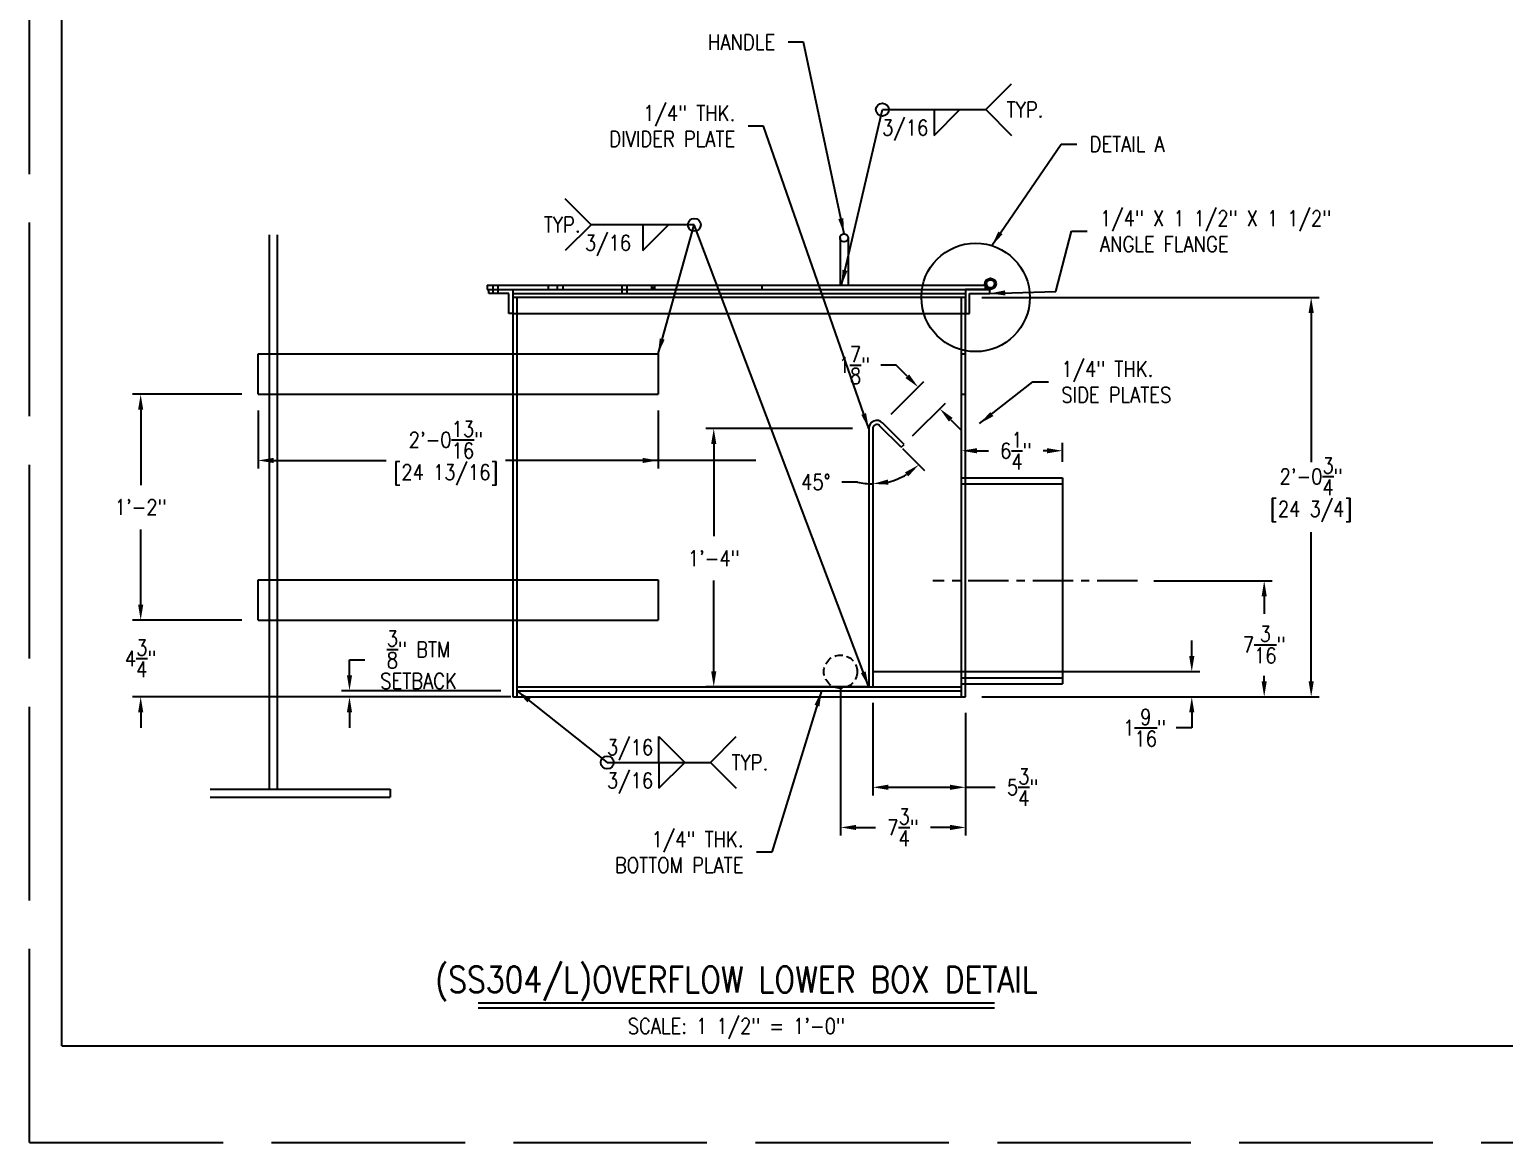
# Model space of a CAD drawing. Extents: x -36 to 1116, y 36 to 900.
# Drawn here: x -36 to 512, y 36 to 450 of the extents above; entities that cross this region are included whole.
import ezdxf
from ezdxf.enums import TextEntityAlignment as Align

# ---------------------------------------------------------------- set-up
doc = ezdxf.new("R2010")
doc.units = 0
doc.header["$LTSCALE"] = 12
doc.header["$MEASUREMENT"] = 0
doc.header["$PDMODE"] = 33
doc.header["$PDSIZE"] = -0.5
for name, pattern in [('AM_ISO02W050', [7.5, 6, -1.5]), ('CENTER', [2, 1.25, -0.25, 0.25, -0.25]), ('HIDDEN2', [0.1875, 0.125, -0.0625])]:
    doc.linetypes.add(name, pattern=pattern)
doc.layers.get('0').update_dxf_attribs({"linetype": 'CONTINUOUS'})
doc.layers.get('Defpoints').update_dxf_attribs({"linetype": 'CONTINUOUS'})
for name, color, linetype in [('1.25x1.25x.25', 34, 'CONTINUOUS'), ('10 PIPE', 7, 'CONTINUOUS'), ('12 PIPE', 7, 'CONTINUOUS'), ('6X20', 3, 'CONTINUOUS'), ('CENTER', 6, 'CENTER'), ('COVER', 3, 'CONTINUOUS'), ('DIM', 1, 'CONTINUOUS'), ('HANDLE', 2, 'CONTINUOUS'), ('SHELL', 40, 'CONTINUOUS')]:
    doc.layers.add(name, color=color, linetype=linetype)
doc.styles.add('ROMANS', font='ROMANS.shx', dxfattribs={"width": 0.85, "height": 5.76})
doc.styles.get("Standard").update_dxf_attribs({"font": 'sanss___.ttf'})
doc.dimstyles.get("Standard").update_dxf_attribs({"dimtxt": 0.18, "dimasz": 0.18, "dimexe": 0.18, "dimexo": 0.0625, "dimgap": 0.09, "dimtad": 0, "dimtih": 1, "dimtoh": 1, "dimdec": 4, "dimzin": 0, "dimdsep": 46, "dimtxsty": 'Standard', "dimcen": 0.09, "dimadec": 0, "dimazin": 0, "dimtfac": 1, "dimtdec": 4, "dimtofl": 0, "dimtmove": 0, "dimatfit": 3, "dimfxl": 1, "dimtolj": 1, "dimtzin": 0, "dimarcsym": 0})

# ---------------------------------------------------------------- blocks, each defined once
blk = doc.blocks.new('*D176')
at = {"layer": 'Defpoints', "color": 0, "transparency": 16777216}
for p in [(49.02, 314.18), (197.79, 314.18), (197.79, 289.57)]:
    blk.add_point(p, dxfattribs=at)
at = {"layer": 'DIM', "color": 0, "lineweight": -2, "transparency": 16777216}
for p, q in [((49.02, 308.18), (49.02, 286.57)), ((197.79, 308.18), (197.79, 286.57)), ((54.78, 289.57), (96.73, 289.57)), ((192.03, 289.57), (141.08, 289.57))]:
    blk.add_line(p, q, dxfattribs=at)
at = {"layer": 'DIM', "color": 0, "transparency": 16777216}
for points in [[(54.78, 290.53), (54.78, 288.61), (49.02, 289.57)], [(192.03, 290.53), (192.03, 288.61), (197.79, 289.57)]]:
    blk.add_solid(points, dxfattribs=at)
at = {"layer": 'DIM', "color": 0, "transparency": 16777216, "char_height": 5.76, "attachment_point": 5, "style": 'ROMANS'}
for s, insert in [('\\A1;2\'-0{\\H1x;\\S13/16;}"', (118.9, 297.25)), ('\\A1;[24 13/16]', (118.9, 284.22))]:
    blk.add_mtext(s, dxfattribs=dict(at, insert=insert))
blk = doc.blocks.new('*D179')
at = {"layer": 'Defpoints', "color": 0, "transparency": 16777216}
for p in [(5.36, 230.18), (49.02, 230.18), (149.03, 201.68)]:
    blk.add_point(p, dxfattribs=at)
at = {"layer": 'DIM', "color": 0, "lineweight": -2, "transparency": 16777216}
for p, q in [((5.36, 235.94), (5.36, 241.7)), ((43.02, 230.18), (2.36, 230.18)), ((143.03, 201.68), (2.36, 201.68)), ((5.36, 195.92), (5.36, 190.16))]:
    blk.add_line(p, q, dxfattribs=at)
at = {"layer": 'DIM', "color": 0, "transparency": 16777216}
for points in [[(4.4, 235.94), (6.32, 235.94), (5.36, 230.18)], [(4.4, 195.92), (6.32, 195.92), (5.36, 201.68)]]:
    blk.add_solid(points, dxfattribs=at)
at = {"layer": 'DIM', "color": 0, "transparency": 16777216, "insert": (5.36, 215.93), "char_height": 5.76, "attachment_point": 5, "style": 'ROMANS'}
blk.add_mtext('\\A1;4{\\H1x;\\S3/4;}"', dxfattribs=at)
blk = doc.blocks.new('*D180')
at = {"layer": 'Defpoints', "color": 0, "transparency": 16777216}
for p in [(5.36, 314.18), (49.02, 314.18), (49.02, 230.18)]:
    blk.add_point(p, dxfattribs=at)
at = {"layer": 'DIM', "color": 0, "lineweight": -2, "transparency": 16777216}
for p, q in [((43.02, 314.18), (2.36, 314.18)), ((5.36, 308.42), (5.36, 280.4)), ((5.36, 235.94), (5.36, 263.95)), ((43.02, 230.18), (2.36, 230.18))]:
    blk.add_line(p, q, dxfattribs=at)
at = {"layer": 'DIM', "color": 0, "transparency": 16777216}
for points in [[(4.4, 308.42), (6.32, 308.42), (5.36, 314.18)], [(4.4, 235.94), (6.32, 235.94), (5.36, 230.18)]]:
    blk.add_solid(points, dxfattribs=at)
at = {"layer": 'DIM', "color": 0, "transparency": 16777216, "insert": (5.36, 272.18), "char_height": 5.76, "attachment_point": 5, "style": 'ROMANS'}
blk.add_mtext('\\A1;1\'-2"', dxfattribs=at)
blk = doc.blocks.new('*D186')
at = {"layer": 'Defpoints', "color": 0, "transparency": 16777216}
for p in [(376.17, 244.82), (423.25, 244.82), (312.17, 201.68)]:
    blk.add_point(p, dxfattribs=at)
at = {"layer": 'DIM', "color": 0, "lineweight": -2, "transparency": 16777216}
for p, q in [((382.17, 244.82), (426.25, 244.82)), ((423.25, 239.06), (423.25, 232.58)), ((423.25, 207.44), (423.25, 209.54)), ((318.17, 201.68), (426.25, 201.68))]:
    blk.add_line(p, q, dxfattribs=at)
at = {"layer": 'DIM', "color": 0, "transparency": 16777216}
for points in [[(422.29, 239.06), (424.21, 239.06), (423.25, 244.82)], [(422.29, 207.44), (424.21, 207.44), (423.25, 201.68)]]:
    blk.add_solid(points, dxfattribs=at)
at = {"layer": 'DIM', "color": 0, "transparency": 16777216, "insert": (423.25, 221.06), "char_height": 5.76, "attachment_point": 5, "style": 'ROMANS'}
blk.add_mtext('\\A1;7{\\H1x;\\S3/16;}"', dxfattribs=at)
blk = doc.blocks.new('*D187')
at = {"layer": 'Defpoints', "color": 0, "transparency": 16777216}
for p in [(277.67, 205.43), (312.17, 201.68), (277.67, 168.06)]:
    blk.add_point(p, dxfattribs=at)
at = {"layer": 'DIM', "color": 0, "lineweight": -2, "transparency": 16777216}
for p, q in [((277.67, 199.43), (277.67, 165.06)), ((312.17, 195.68), (312.17, 165.06)), ((283.43, 168.06), (306.41, 168.06)), ((312.17, 168.06), (323.16, 168.06))]:
    blk.add_line(p, q, dxfattribs=at)
at = {"layer": 'DIM', "color": 0, "transparency": 16777216}
for points in [[(283.43, 169.02), (283.43, 167.1), (277.67, 168.06)], [(306.41, 169.02), (306.41, 167.1), (312.17, 168.06)]]:
    blk.add_solid(points, dxfattribs=at)
at = {"layer": 'DIM', "color": 0, "transparency": 16777216, "insert": (333.44, 168.06), "char_height": 5.76, "attachment_point": 5, "style": 'ROMANS'}
blk.add_mtext('\\A1;5{\\H1x;\\S3/4;}"', dxfattribs=at)
blk = doc.blocks.new('*D188')
at = {"layer": 'Defpoints', "color": 0, "transparency": 16777216}
for p in [(265.67, 211.05), (312.17, 201.68), (265.67, 153.13)]:
    blk.add_point(p, dxfattribs=at)
at = {"layer": 'DIM', "color": 0, "lineweight": -2, "transparency": 16777216}
for p, q in [((265.67, 205.05), (265.67, 150.13)), ((312.17, 195.68), (312.17, 150.13)), ((271.43, 153.13), (278.64, 153.13)), ((306.41, 153.13), (299.19, 153.13))]:
    blk.add_line(p, q, dxfattribs=at)
at = {"layer": 'DIM', "color": 0, "transparency": 16777216}
for points in [[(271.43, 154.09), (271.43, 152.17), (265.67, 153.13)], [(306.41, 154.09), (306.41, 152.17), (312.17, 153.13)]]:
    blk.add_solid(points, dxfattribs=at)
at = {"layer": 'DIM', "color": 0, "transparency": 16777216, "insert": (288.92, 153.13), "char_height": 5.76, "attachment_point": 5, "style": 'ROMANS'}
blk.add_mtext('\\A1;7{\\H1x;\\S3/4;}"', dxfattribs=at)
blk = doc.blocks.new('*D189')
at = {"layer": 'Defpoints', "color": 0, "transparency": 16777216}
for p in [(312.17, 350.18), (312.17, 201.68), (440.73, 201.68)]:
    blk.add_point(p, dxfattribs=at)
at = {"layer": 'DIM', "color": 0, "lineweight": -2, "transparency": 16777216}
for p, q in [((318.17, 350.18), (443.73, 350.18)), ((440.73, 344.42), (440.73, 288.95)), ((440.73, 207.44), (440.73, 262.9)), ((318.17, 201.68), (443.73, 201.68))]:
    blk.add_line(p, q, dxfattribs=at)
at = {"layer": 'DIM', "color": 0, "transparency": 16777216}
for points in [[(439.77, 344.42), (441.69, 344.42), (440.73, 350.18)], [(439.77, 207.44), (441.69, 207.44), (440.73, 201.68)]]:
    blk.add_solid(points, dxfattribs=at)
at = {"layer": 'DIM', "color": 0, "transparency": 16777216, "char_height": 5.76, "attachment_point": 5, "style": 'ROMANS'}
for s, insert in [('\\A1;2\'-0{\\H1x;\\S3/4;}"', (440.73, 283.61)), ('\\A1;[24 3/4]', (440.73, 270.58))]:
    blk.add_mtext(s, dxfattribs=dict(at, insert=insert))
blk = doc.blocks.new('*D192')
at = {"layer": 'Defpoints', "color": 0, "transparency": 16777216}
for p in [(83.03, 203.93), (145.29, 203.93), (143.79, 201.68)]:
    blk.add_point(p, dxfattribs=at)
at = {"layer": 'DIM', "color": 0, "lineweight": -2, "transparency": 16777216}
for p, q in [((83.03, 209.69), (83.03, 215.45)), ((83.03, 215.45), (88.79, 215.45)), ((139.29, 203.93), (80.03, 203.93)), ((137.79, 201.68), (80.03, 201.68)), ((83.03, 195.92), (83.03, 190.16))]:
    blk.add_line(p, q, dxfattribs=at)
at = {"layer": 'DIM', "color": 0, "transparency": 16777216}
for points in [[(82.07, 209.69), (83.99, 209.69), (83.03, 203.93)], [(82.07, 195.92), (83.99, 195.92), (83.03, 201.68)]]:
    blk.add_solid(points, dxfattribs=at)
at = {"layer": 'DIM', "color": 0, "transparency": 16777216, "insert": (108.74, 215.45), "char_height": 5.76, "attachment_point": 5, "style": 'ROMANS'}
blk.add_mtext('\\A1;{\\H1x;\\S3/8;}" BTM\\PSETBACK', dxfattribs=at)
blk = doc.blocks.new('*D193')
at = {"layer": 'Defpoints', "color": 0, "transparency": 16777216}
for p in [(280.23, 302.49), (277.67, 301.43), (284.47, 298.24), (289.77, 284.09), (277.67, 205.43)]:
    blk.add_point(p, dxfattribs=at)
at = {"layer": 'DIM', "color": 0, "lineweight": -2, "transparency": 16777216}
for p, q in [((288.71, 294), (296.9, 285.81)), ((271.95, 281.53), (266.19, 281.53))]:
    blk.add_line(p, q, dxfattribs=at)
for start, end in [(256.3311, 270), (283.6689, 301.3311)]:
    blk.add_arc((277.67, 305.05), 24.2, start, end, dxfattribs=at)
at = {"layer": 'DIM', "color": 0, "transparency": 16777216}
for points in [[(289.66, 285.13), (290.84, 283.62), (294.78, 287.93)], [(283.5, 280.58), (283.27, 282.48), (277.67, 280.85)]]:
    blk.add_solid(points, dxfattribs=at)
at = {"layer": 'DIM', "color": 0, "transparency": 16777216, "insert": (256.49, 281.53), "char_height": 5.76, "attachment_point": 5, "style": 'ROMANS'}
blk.add_mtext('\\A1;45°', dxfattribs=at)
blk = doc.blocks.new('*D194')
at = {"layer": 'Defpoints', "color": 0, "transparency": 16777216}
for p in [(302.58, 308.8), (280.23, 302.49), (288.24, 294.47)]:
    blk.add_point(p, dxfattribs=at)
at = {"layer": 'DIM', "color": 0, "lineweight": -2, "transparency": 16777216}
for p, q in [((286.41, 324.97), (280.65, 324.97)), ((290.49, 320.89), (286.41, 324.97)), ((284.47, 306.73), (296.68, 318.94)), ((292.49, 298.71), (304.7, 310.92)), ((306.65, 304.73), (310.72, 300.66))]:
    blk.add_line(p, q, dxfattribs=at)
at = {"layer": 'DIM', "color": 0, "transparency": 16777216}
for points in [[(291.17, 321.57), (289.81, 320.21), (294.56, 316.82)], [(307.33, 305.41), (305.97, 304.05), (302.58, 308.8)]]:
    blk.add_solid(points, dxfattribs=at)
at = {"layer": 'DIM', "color": 0, "transparency": 16777216, "insert": (270.84, 324.97), "char_height": 5.76, "attachment_point": 5, "style": 'ROMANS'}
blk.add_mtext('\\A1;1{\\H1x;\\S7/8;}"', dxfattribs=at)
blk = doc.blocks.new('*D195')
at = {"layer": 'Defpoints', "color": 0, "transparency": 16777216}
for p in [(276.17, 301.43), (218.52, 205.43), (281.4, 205.43)]:
    blk.add_point(p, dxfattribs=at)
at = {"layer": 'DIM', "color": 0, "lineweight": -2, "transparency": 16777216}
for p, q in [((270.17, 301.43), (215.52, 301.43)), ((218.52, 295.67), (218.52, 261.42)), ((218.52, 211.19), (218.52, 244.96)), ((275.4, 205.43), (215.52, 205.43))]:
    blk.add_line(p, q, dxfattribs=at)
at = {"layer": 'DIM', "color": 0, "transparency": 16777216}
for points in [[(217.56, 295.67), (219.48, 295.67), (218.52, 301.43)], [(217.56, 211.19), (219.48, 211.19), (218.52, 205.43)]]:
    blk.add_solid(points, dxfattribs=at)
at = {"layer": 'DIM', "color": 0, "transparency": 16777216, "insert": (218.52, 253.19), "char_height": 5.76, "attachment_point": 5, "style": 'ROMANS'}
blk.add_mtext('\\A1;1\'-4"', dxfattribs=at)
blk = doc.blocks.new('*D196')
at = {"layer": 'Defpoints', "color": 0, "transparency": 16777216}
for p in [(310.67, 293.17), (310.67, 283.08), (348.26, 283.08)]:
    blk.add_point(p, dxfattribs=at)
at = {"layer": 'DIM', "color": 0, "lineweight": -2, "transparency": 16777216}
for p, q in [((310.67, 289.08), (310.67, 296.17)), ((348.26, 289.08), (348.26, 296.17)), ((316.43, 293.17), (320.74, 293.17)), ((342.5, 293.17), (341.07, 293.17))]:
    blk.add_line(p, q, dxfattribs=at)
at = {"layer": 'DIM', "color": 0, "transparency": 16777216}
for points in [[(316.43, 294.13), (316.43, 292.21), (310.67, 293.17)], [(342.5, 294.13), (342.5, 292.21), (348.26, 293.17)]]:
    blk.add_solid(points, dxfattribs=at)
at = {"layer": 'DIM', "color": 0, "transparency": 16777216, "insert": (330.9, 293.17), "char_height": 5.76, "attachment_point": 5, "style": 'ROMANS'}
blk.add_mtext('\\A1;6{\\H1x;\\S1/4;}"', dxfattribs=at)
blk = doc.blocks.new('*D198')
at = {"layer": 'Defpoints', "color": 0, "transparency": 16777216}
for p in [(271.85, 211.05), (312.17, 201.68), (396.32, 201.68)]:
    blk.add_point(p, dxfattribs=at)
at = {"layer": 'DIM', "color": 0, "lineweight": -2, "transparency": 16777216}
for p, q in [((396.32, 216.81), (396.32, 222.57)), ((277.85, 211.05), (399.32, 211.05)), ((318.17, 201.68), (399.32, 201.68)), ((396.32, 195.92), (396.32, 190.16)), ((396.32, 190.16), (390.56, 190.16))]:
    blk.add_line(p, q, dxfattribs=at)
at = {"layer": 'DIM', "color": 0, "transparency": 16777216}
for points in [[(395.36, 216.81), (397.28, 216.81), (396.32, 211.05)], [(395.36, 195.92), (397.28, 195.92), (396.32, 201.68)]]:
    blk.add_solid(points, dxfattribs=at)
at = {"layer": 'DIM', "color": 0, "transparency": 16777216, "insert": (378.77, 190.16), "char_height": 5.76, "attachment_point": 5, "style": 'ROMANS'}
blk.add_mtext('\\A1;1{\\H1x;\\S9/16;}"', dxfattribs=at)
blk = doc.blocks.new('A$C38f3cd35')
for radius in [1.03, 1.03, 0.75, 0.75]:
    blk.add_circle((111.64, 95.44), radius)
at = {"layer": '1.25x1.25x.25'}
for p, q in [((18.31, 94.41), (22.81, 94.41)), ((18.31, 93.66), (18.31, 94.41)), ((18.31, 94.41), (111.49, 94.41)), ((18.31, 94.41), (22.81, 94.41)), ((18.31, 93.66), (18.31, 94.41)), ((18.31, 94.41), (111.49, 94.41)), ((22.06, 93.66), (18.31, 93.66)), ((22.06, 93.66), (18.31, 93.66)), ((19.06, 94.41), (19.06, 93.66)), ((19.06, 94.41), (19.06, 93.66)), ((19.99, 94.41), (19.99, 93.66)), ((19.99, 94.41), (19.99, 93.66)), ((22.06, 89.91), (22.06, 93.66)), ((22.06, 89.91), (22.06, 93.66)), ((22.81, 94.41), (22.81, 89.91)), ((22.81, 94.41), (22.81, 89.91)), ((22.81, 93.66), (106.99, 93.66)), ((22.81, 93.66), (106.99, 93.66)), ((43.06, 94.41), (43.06, 93.66)), ((43.06, 94.41), (43.06, 93.66)), ((43.99, 94.41), (43.99, 93.66)), ((43.99, 94.41), (43.99, 93.66)), ((111.49, 94.41), (106.99, 94.41)), ((106.99, 94.41), (106.99, 89.91)), ((111.49, 94.41), (106.99, 94.41)), ((106.99, 94.41), (106.99, 89.91)), ((107.74, 89.91), (107.74, 93.66)), ((107.74, 93.66), (111.49, 93.66)), ((107.74, 89.91), (107.74, 93.66)), ((107.74, 93.66), (111.49, 93.66)), ((111.49, 93.66), (111.49, 94.41)), ((111.49, 93.66), (111.49, 94.41)), ((22.81, 89.91), (22.06, 89.91)), ((22.81, 89.91), (22.06, 89.91)), ((22.81, 89.91), (106.99, 89.91)), ((22.81, 89.91), (106.99, 89.91)), ((106.99, 89.91), (107.74, 89.91)), ((106.99, 89.91), (107.74, 89.91))]:
    blk.add_line(p, q, dxfattribs=at)
at = {"layer": '10 PIPE'}
for p, q in [((106.24, 59.36), (125.04, 59.36)), ((106.24, 59.36), (125.04, 59.36)), ((106.24, 58.23), (125.04, 58.23)), ((106.24, 58.23), (125.04, 58.23)), ((125.04, 59.36), (125.04, 21.09)), ((125.04, 59.36), (125.04, 21.09)), ((106.24, 22.22), (125.04, 22.22)), ((106.24, 22.22), (125.04, 22.22)), ((106.24, 21.09), (125.04, 21.09)), ((106.24, 21.09), (125.04, 21.09))]:
    blk.add_line(p, q, dxfattribs=at)
at = {"layer": '12 PIPE'}
blk.add_line((29.74, 62.64), (67.99, 62.64), dxfattribs=at)
blk.add_line((29.74, 62.64), (67.99, 62.64), dxfattribs=at)
at = {"layer": '6X20'}
for p, q in [((-24.58, 74.91), (-24.58, 82.41)), ((-24.58, 74.91), (-24.58, 82.41)), ((-24.58, 32.91), (-24.58, 40.41)), ((-24.58, 32.91), (-24.58, 40.41))]:
    blk.add_line(p, q, dxfattribs=at)
at = {"layer": 'COVER'}
for p, q in [((18.03, 95.16), (48.59, 95.16)), ((18.03, 95.16), (18.03, 94.41)), ((18.03, 95.16), (48.59, 95.16)), ((18.03, 95.16), (18.03, 94.41)), ((18.03, 94.41), (48.59, 94.41)), ((18.03, 94.41), (48.59, 94.41)), ((19.06, 95.16), (19.06, 94.41)), ((19.06, 95.16), (19.06, 94.41)), ((19.99, 95.16), (19.99, 94.41)), ((19.99, 95.16), (19.99, 94.41)), ((29.37, 95.16), (29.37, 94.41)), ((29.37, 95.16), (29.37, 94.41)), ((31.06, 95.16), (31.06, 94.41)), ((31.06, 95.16), (31.06, 94.41)), ((32.09, 95.16), (32.09, 94.41)), ((32.09, 95.16), (32.09, 94.41)), ((43.06, 95.16), (43.06, 94.41)), ((43.06, 95.16), (43.06, 94.41)), ((43.99, 95.16), (43.99, 94.41)), ((43.99, 95.16), (43.99, 94.41)), ((48.59, 95.16), (48.59, 94.41)), ((48.59, 95.16), (48.59, 94.41)), ((48.59, 94.78), (49.15, 94.78)), ((48.59, 94.78), (49.15, 94.78)), ((49.15, 95.16), (110.65, 95.16)), ((49.15, 95.16), (49.15, 94.41)), ((49.15, 95.16), (110.65, 95.16)), ((49.15, 95.16), (49.15, 94.41)), ((49.15, 94.41), (110.65, 94.41)), ((49.15, 94.41), (110.65, 94.41)), ((69.12, 95.16), (69.12, 94.41)), ((69.12, 95.16), (69.12, 94.41)), ((110.65, 95.16), (110.65, 94.41)), ((110.65, 95.16), (110.65, 94.41)), ((22.81, 92.91), (22.81, 18.66)), ((106.99, 92.91), (22.81, 92.91)), ((22.81, 92.91), (22.81, 18.66)), ((106.99, 92.91), (22.81, 92.91)), ((23.56, 92.91), (23.56, 18.66)), ((23.56, 92.91), (23.56, 18.66)), ((106.24, 18.66), (106.24, 92.91)), ((106.24, 18.66), (106.24, 92.91)), ((106.99, 18.66), (106.99, 92.91)), ((106.99, 18.66), (106.99, 92.91)), ((-24.58, 82.41), (49.81, 82.41)), ((-24.58, 82.41), (49.81, 82.41)), ((49.81, 82.41), (49.81, 74.91)), ((49.81, 82.41), (49.81, 74.91)), ((106.24, 82.41), (106.99, 82.41)), ((106.24, 82.41), (106.99, 82.41)), ((-24.58, 74.91), (49.81, 74.91)), ((-24.58, 74.91), (49.81, 74.91)), ((106.24, 74.91), (106.99, 74.91)), ((106.24, 74.91), (106.99, 74.91)), ((95.03, 65.05), (91.02, 69.06)), ((95.03, 65.05), (91.02, 69.06)), ((95.56, 65.58), (91.55, 69.59)), ((95.56, 65.58), (91.55, 69.59)), ((88.99, 68.53), (88.99, 20.53)), ((88.99, 68.53), (88.99, 20.53)), ((89.74, 68.53), (89.74, 20.53)), ((89.74, 68.53), (89.74, 20.53)), ((95.03, 65.05), (95.56, 65.58)), ((95.03, 65.05), (95.56, 65.58)), ((-24.58, 40.41), (49.81, 40.41)), ((-24.58, 40.41), (49.81, 40.41)), ((49.81, 40.41), (49.81, 32.91)), ((49.81, 40.41), (49.81, 32.91)), ((-24.58, 32.91), (49.81, 32.91)), ((-24.58, 32.91), (49.81, 32.91)), ((23.56, 20.53), (106.24, 20.53)), ((23.56, 20.53), (106.24, 20.53)), ((23.56, 19.78), (106.24, 19.78)), ((23.56, 19.78), (106.24, 19.78)), ((22.81, 18.66), (106.99, 18.66)), ((22.81, 18.66), (106.99, 18.66))]:
    blk.add_line(p, q, dxfattribs=at)
at = {"layer": 'COVER', "linetype": 'HIDDEN2'}
blk.add_circle((83.74, 23.34), 3.09, dxfattribs=at)
blk.add_circle((83.74, 23.34), 3.09, dxfattribs=at)
at = {"layer": 'COVER'}
for radius in [1.5, 1.5, 0.75, 0.75]:
    blk.add_arc((90.49, 68.53), radius, 45, 180, dxfattribs=at)
at = {"layer": 'HANDLE'}
for p, q in [((83.65, 103.99), (83.65, 95.18)), ((83.65, 103.99), (83.65, 95.18)), ((85.15, 103.99), (85.15, 95.18)), ((85.15, 103.99), (85.15, 95.18))]:
    blk.add_line(p, q, dxfattribs=at)
blk.add_circle((84.4, 103.99), 0.75, dxfattribs=at)
blk.add_circle((84.4, 103.99), 0.75, dxfattribs=at)

msp = doc.modelspace()

# ---------------------------------------------------------------- linework, layer by layer
for q in [(-24, 888), (1080, 72)]:
    msp.add_line((-24, 72), q)
at = {"layer": 'CENTER'}
msp.add_line((376.16549, 244.81664), (300.03535, 244.81664), dxfattribs=at)
at = {"layer": 'COVER'}
for p, q in [((139.46711, 354.67615), (200.59211, 354.67615)), ((139.46711, 353.17615), (200.59211, 353.17615))]:
    msp.add_line(p, q, dxfattribs=at)
at = {"layer": 'Defpoints', "linetype": 'AM_ISO02W050'}
for q in [(-36, 900), (1116, 36)]:
    msp.add_line((-36, 36), q, dxfattribs=at)
at = {"layer": 'DIM'}
for p, q in [((319.66398, 419.9809), (329.26398, 429.5809)), ((281.26398, 419.9809), (319.66398, 419.9809)), ((300.46398, 410.3809), (310.06398, 419.9809)), ((300.46398, 419.9809), (300.46398, 410.3809)), ((319.66398, 419.9809), (329.26398, 410.3809)), ((172.88146, 377.16857), (163.28146, 386.76857)), ((172.88146, 377.16857), (163.28146, 367.56857)), ((211.28146, 377.16857), (172.88146, 377.16857)), ((192.08146, 367.56857), (201.68146, 377.16857)), ((192.08146, 377.16857), (192.08146, 367.56857)), ((198.10472, 186.87917), (207.70472, 177.27917)), ((198.10472, 177.27917), (198.10472, 186.87917)), ((217.30472, 177.27917), (226.90472, 186.87917)), ((178.90472, 177.27917), (217.30472, 177.27917)), ((198.10472, 167.67917), (207.70472, 177.27917)), ((198.10472, 177.27917), (198.10472, 167.67917)), ((217.30472, 177.27917), (226.90472, 167.67917)), ((130.93505, 87.93268), (322.93505, 87.93268)), ((130.93505, 86.01268), (322.93505, 86.01268))]:
    msp.add_line(p, q, dxfattribs=at)
for centre, radius in [((281.26398, 419.9809), 2.4), ((211.28146, 377.16857), 2.4), ((315.90461, 350.17615), 20.15656), ((178.90472, 177.27917), 2.4)]:
    msp.add_circle(centre, radius, dxfattribs=at)
at = {"layer": 'SHELL'}
for p, q in [((53.17725, 373.44155), (53.17725, 167.36365)), ((56.17725, 373.44155), (56.17725, 167.36365)), ((31.1819, 167.36365), (98.17725, 167.36365)), ((98.17725, 167.36365), (98.17725, 164.36365)), ((31.1819, 164.36365), (98.17725, 164.36365))]:
    msp.add_line(p, q, dxfattribs=at)

# ---------------------------------------------------------------- block references
at = {"layer": 'DIM', "xscale": 2, "yscale": 2, "zscale": 2}
msp.add_blockref('A$C38f3cd35', (98.17725, 164.36365), dxfattribs=at)

# ---------------------------------------------------------------- texts
at = {"layer": 'DIM', "style": 'ROMANS', "width": 0.85}
for p in [(334.31031, 419.9809), (162.14698, 377.22768), (231.95106, 177.27917)]:
    msp.add_text('TYP.', height=5.76, dxfattribs=at).set_placement(p, align=Align.MIDDLE_CENTER)
for p in [(281.12623, 410.3809), (170.57746, 367.56857), (178.76698, 180.04614), (178.76698, 167.67917)]:
    msp.add_text('3/16', height=5.76, dxfattribs=at).set_placement(p)
for s, height, p in [('(SS304/L)OVERFLOW LOWER BOX DETAIL', 9.6, (226.93505, 91.80992)), ('SCALE: 1 1/2" = 1\'-0"', 5.76, (226.93505, 76.41268))]:
    msp.add_text(s, height=height, dxfattribs=at).set_placement(p, align=Align.CENTER)
at = {"layer": 'DIM', "char_height": 5.76, "style": 'ROMANS'}
for s, insert, attachment_point in [('HANDLE', (241.36416, 445.08222), 6), ('1/4" THK.\\PDIVIDER PLATE', (226.48805, 413.8886), 6), ('DETAIL A', (358.31861, 407.17699), 4), ('\\A1;1/4" X 1 1/2" X 1 1/2"\\PANGLE FLANGE', (362.17132, 374.77093), 4), ('1/4" THK.\\PSIDE PLATES', (347.82134, 318.74632), 4), ('1/4" THK.\\PBOTTOM PLATE', (229.58511, 143.92468), 6)]:
    msp.add_mtext(s, dxfattribs=dict(at, insert=insert, attachment_point=attachment_point))

# ---------------------------------------------------------------- dimensions: what is measured, and where the dimension line sits
at = {"layer": 'DIM'}
for base, p1, p2, override, picture, middle in [((440.72631, 201.67615), (312.16562, 350.17615), (312.16562, 201.67615), {"dimscale": 48, "dimtxt": 5.76, "dimasz": 0.12, "dimexe": 0.0625, "dimexo": 0.125, "dimgap": 0.02, "dimlfac": 0.166667, "dimzin": 3, "dimlunit": 4, "dimpost": '\\X', "dimtxsty": 'ROMANS', "dimcen": 0}, '*D189', (440.72631, 275.92615)), ((5.36215, 314.17615), (49.02462, 230.17615), (49.02462, 314.17615), {"dimscale": 48, "dimtxt": 5.76, "dimasz": 0.12, "dimexe": 0.0625, "dimexo": 0.125, "dimgap": 0.1, "dimlfac": 0.166667, "dimzin": 3, "dimlunit": 4, "dimpost": '\\X', "dimtxsty": 'ROMANS', "dimcen": 0}, '*D180', (5.36215, 272.17615)), ((5.36215, 230.17615), (149.02961, 201.67615), (49.02462, 230.17615), {"dimscale": 48, "dimtxt": 5.76, "dimasz": 0.12, "dimexe": 0.0625, "dimexo": 0.125, "dimgap": 0.1, "dimlfac": 0.166667, "dimzin": 3, "dimlunit": 4, "dimpost": '\\X', "dimtxsty": 'ROMANS', "dimcen": 0}, '*D179', (5.36215, 215.92615)), ((396.32325, 201.67615), (271.85312, 211.05115), (312.16562, 201.67615), {"dimscale": 48, "dimtxt": 5.76, "dimasz": 0.12, "dimexe": 0.0625, "dimexo": 0.125, "dimgap": 0.1, "dimlfac": 0.166667, "dimzin": 3, "dimlunit": 4, "dimpost": '\\X', "dimtxsty": 'ROMANS', "dimcen": 0}, '*D198', (378.76897, 190.15615))]:
    dim = msp.add_linear_dim(base=base, p1=p1, p2=p2, angle=90, dimstyle='Standard', override=override, dxfattribs=at)
    dim.commit()
    dim.dimension.update_dxf_attribs({"geometry": picture, "text_midpoint": middle})
for base, p1, p2, angle, picture, middle, dimtype in [((302.57796, 308.80132), (280.22628, 302.48681), (288.24486, 294.46823), 315, '*D194', (270.84093, 324.96578), 161), ((218.51597, 205.42615), (276.16562, 301.42615), (281.40461, 205.42615), 90, '*D195', (218.51597, 253.19283), 160), ((423.24917, 244.81664), (312.16562, 201.67615), (376.16549, 244.81664), 90, '*D186', (423.24917, 221.05775), 160)]:
    dim = msp.add_linear_dim(base=base, p1=p1, p2=p2, angle=angle, dimstyle='Standard', override={"dimscale": 48, "dimtxt": 5.76, "dimasz": 0.12, "dimexe": 0.0625, "dimexo": 0.125, "dimgap": 0.1, "dimlfac": 0.166667, "dimzin": 3, "dimlunit": 4, "dimpost": '\\X', "dimtxsty": 'ROMANS', "dimcen": 0}, dxfattribs=at)
    dim.commit()
    dim.dimension.update_dxf_attribs({"geometry": picture, "text_midpoint": middle, "dimtype": dimtype})
for base, p1, p2, override, picture, middle in [((197.79062, 289.5661), (49.02462, 314.17615), (197.79062, 314.17615), {"dimscale": 48, "dimtxt": 5.76, "dimasz": 0.12, "dimexe": 0.0625, "dimexo": 0.125, "dimgap": 0.02, "dimlfac": 0.166667, "dimzin": 3, "dimlunit": 4, "dimpost": '\\X', "dimtxsty": 'ROMANS', "dimcen": 0}, '*D176', (118.90494, 289.5661)), ((310.66562, 293.16999), (348.26061, 283.08213), (310.66562, 283.08213), {"dimscale": 48, "dimtxt": 5.76, "dimasz": 0.12, "dimexe": 0.0625, "dimexo": 0.125, "dimgap": 0.1, "dimlfac": 0.166667, "dimzin": 3, "dimlunit": 4, "dimpost": '\\X', "dimtxsty": 'ROMANS', "dimcen": 0}, '*D196', (330.90463, 293.16999)), ((277.66562, 168.05512), (312.16562, 201.67615), (277.66562, 205.42615), {"dimscale": 48, "dimtxt": 5.76, "dimasz": 0.12, "dimexe": 0.0625, "dimexo": 0.125, "dimgap": 0.1, "dimlfac": 0.166667, "dimzin": 3, "dimlunit": 4, "dimpost": '\\X', "dimtxsty": 'ROMANS', "dimcen": 0}, '*D187', (333.44347, 168.05512))]:
    dim = msp.add_linear_dim(base=base, p1=p1, p2=p2, dimstyle='Standard', override=override, dxfattribs=at)
    dim.commit()
    dim.dimension.update_dxf_attribs({"geometry": picture, "text_midpoint": middle, "dimtype": 160})
dim = msp.add_angular_dim_2l(base=(289.76634, 284.08841), line1=((277.66562, 301.42615), (277.66562, 205.42615)), line2=((284.46892, 298.24417), (280.22628, 302.48681)), dimstyle='Standard', override={"dimscale": 48, "dimtxt": 5.76, "dimasz": 0.12, "dimexe": 0.0625, "dimexo": 0.125, "dimgap": 0.1, "dimlfac": 0.166667, "dimzin": 3, "dimlunit": 4, "dimpost": '\\X', "dimtxsty": 'ROMANS', "dimcen": 0}, dxfattribs=at)
dim.commit()
dim.dimension.update_dxf_attribs({"geometry": '*D193', "text_midpoint": (256.49055, 281.53148)})
dim = msp.add_linear_dim(base=(83.02705, 203.92615), p1=(143.79062, 201.67615), p2=(145.29062, 203.92615), angle=90, text='<> BTM\\PSETBACK', dimstyle='Standard', override={"dimscale": 48, "dimtxt": 5.76, "dimasz": 0.12, "dimexe": 0.0625, "dimexo": 0.125, "dimgap": 0.1, "dimlfac": 0.166667, "dimzin": 3, "dimlunit": 4, "dimpost": '\\X', "dimtxsty": 'ROMANS', "dimcen": 0}, dxfattribs=at)
dim.commit()
dim.dimension.update_dxf_attribs({"geometry": '*D192', "text_midpoint": (108.74134, 215.44615)})
dim = msp.add_linear_dim(base=(265.66562, 153.12599), p1=(312.16562, 201.67615), p2=(265.66562, 211.05115), dimstyle='Standard', override={"dimscale": 48, "dimtxt": 5.76, "dimasz": 0.12, "dimexe": 0.0625, "dimexo": 0.125, "dimgap": 0.1, "dimlfac": 0.166667, "dimzin": 3, "dimlunit": 4, "dimpost": '\\X', "dimtxsty": 'ROMANS', "dimcen": 0}, dxfattribs=at)
dim.commit()
dim.dimension.update_dxf_attribs({"geometry": '*D188', "text_midpoint": (288.91562, 153.12599)})

# ---------------------------------------------------------------- leaders
at = {"layer": 'DIM', "annotation_type": 0, "has_hookline": 1}
for points, override, hookline_direction, text_width in [([(266.97812, 373.83865), (251.92416, 445.08222), (246.16416, 445.08222)], {"dimscale": 48, "dimtxt": 5.76, "dimasz": 0.12, "dimexe": 0.0625, "dimexo": 0.125, "dimgap": 0.1, "dimlfac": 0.166667, "dimzin": 3, "dimlunit": 4, "dimpost": '\\X', "dimtxsty": 'ROMANS', "dimcen": 0}, 1, 26.34514), ([(276.16562, 301.42615), (237.04805, 413.8886), (231.28805, 413.8886)], {"dimscale": 48, "dimtxt": 5.76, "dimasz": 0.12, "dimexe": 0.0625, "dimexo": 0.125, "dimgap": 0.1, "dimlfac": 0.166667, "dimzin": 3, "dimlunit": 4, "dimpost": '\\X', "dimtxsty": 'ROMANS', "dimcen": 0}, 1, 51.75771), ([(321.90461, 369.41899), (347.75861, 407.17699), (353.51861, 407.17699)], {"dimscale": 48, "dimtxt": 5.76, "dimasz": 0.12, "dimexe": 0.0625, "dimexo": 0.125, "dimgap": 0.1, "dimlfac": 0.25, "dimzin": 3, "dimlunit": 4, "dimpost": '\\X', "dimtxsty": 'ROMANS', "dimcen": 0}, 0, 31.008), ([(321.16562, 351.67615), (345.76201, 352.42615), (351.61132, 374.77093), (357.37132, 374.77093)], {"dimscale": 48, "dimtxt": 5.76, "dimasz": 0.12, "dimexe": 0.0625, "dimexo": 0.125, "dimgap": 0.1, "dimlfac": 0.166667, "dimzin": 3, "dimlunit": 4, "dimpost": '\\X', "dimtxsty": 'ROMANS', "dimcen": 0}, 0, 99.31886), ([(317.40461, 303.25664), (337.26134, 318.74632), (343.02134, 318.74632)], {"dimscale": 48, "dimtxt": 5.76, "dimasz": 0.12, "dimexe": 0.0625, "dimexo": 0.125, "dimgap": 0.1, "dimlfac": 0.166667, "dimzin": 3, "dimlunit": 4, "dimpost": '\\X', "dimtxsty": 'ROMANS', "dimcen": 0}, 0, 45.22971), ([(258.63052, 203.92615), (240.14511, 143.92468), (234.38511, 143.92468)], {"dimscale": 48, "dimtxt": 5.76, "dimasz": 0.12, "dimexe": 0.0625, "dimexo": 0.125, "dimgap": 0.1, "dimlfac": 0.166667, "dimzin": 3, "dimlunit": 4, "dimpost": '\\X', "dimtxsty": 'ROMANS', "dimcen": 0}, 1, 52.92343)]:
    msp.add_leader(points, dimstyle='Standard', override=override, dxfattribs=dict(at, hookline_direction=hookline_direction, text_width=text_width))
at = {"layer": 'DIM'}
for points in [[(266.02961, 354.67615), (281.26398, 419.9809)], [(197.79062, 329.17615), (211.28146, 377.16857)], [(276.16562, 205.42615), (211.28146, 377.16857)], [(145.29062, 203.92615), (178.90472, 177.27917)]]:
    msp.add_leader(points, dimstyle='Standard', override={"dimscale": 48, "dimtxt": 5.76, "dimasz": 0.12, "dimexe": 0.0625, "dimexo": 0.125, "dimgap": 0.1, "dimlfac": 0.333333, "dimzin": 3, "dimlunit": 4, "dimpost": '\\X', "dimtxsty": 'ROMANS', "dimcen": 0}, dxfattribs=at)

doc.saveas('drawing.dxf')
